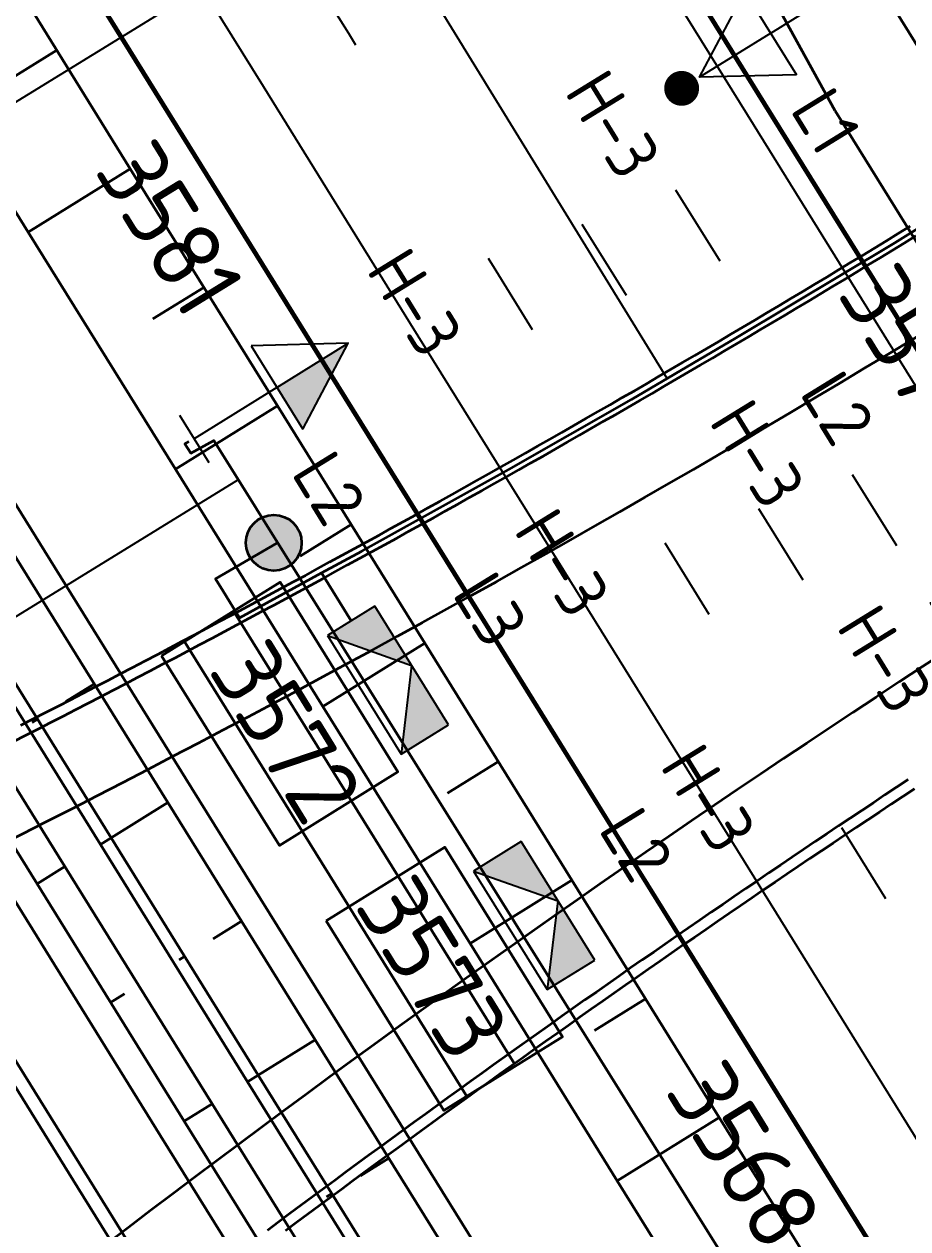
# Model space of a CAD drawing. Header units: metres. Extents: x 134219 to 139080, y 438661 to 444352.
# Drawn here: x 136345.55 to 136377.22, y 441614.72 to 441657.88 of the extents above; entities that cross this region are included whole.
import ezdxf
from ezdxf.enums import TextEntityAlignment as Align

# ---------------------------------------------------------------- set-up
doc = ezdxf.new("R2010")
doc.units = ezdxf.units.M
doc.linetypes.add('13strp', pattern=[4, 1, -3])
doc.linetypes.add('39strp', pattern=[12, 3, -9])
for name, color, linetype, lineweight in [('N-WE-KL-ET-T18', 1, 'Continuous', 18), ('N-WE-KL-ET-T25', 7, 'Continuous', 25), ('N-WE-KL-ET_LS_HULPSTUK_MOF-G', 10, 'Continuous', 35), ('N-WE-KL-ET_LS_OV_ARMATUUR-S', 7, 'Continuous', 25), ('N-WE-KL-ET_LS_OV_ARMATUUR-T18', 1, 'Continuous', 25), ('N-WE-KL-ET_LS_OV_KABEL-G', 10, 'KL-LS-OV-N', 35), ('N-WE-KL-ET_LS_OV_KABEL-T25', 7, 'Continuous', 25), ('Utd-geleiderail-nw', 8, 'glm a2ee v014$0$f2m40080', 35), ('Utd-ondergr-nw', 8, '13strp', 35)]:
    doc.layers.add(name, color=color, linetype=linetype, lineweight=lineweight)
doc.layers.add('N-WE-KL-ET_LS_OV_ARMATUUR-T25', color=2, linetype='Continuous')
doc.layers.add('Utd-weg-nw', color=8, linetype='Continuous')
doc.styles.add('ISO18', font='NLCS-ISO.ttf')
doc.styles.add('ISO25', font='NLCS-ISO.ttf')
doc.styles.add('NLCS-ISO', font='NLCS-ISO.ttf')
doc.linetypes.add('glm a2ee v014$0$f2m40080', pattern='A,2,-1,[160,RTW.shx,S=0.5,R=0,X=0,Y=0],-1', length=4)
doc.linetypes.add('KL-LS-OV-N', pattern='A,4,-1,[103,NLCS.SHX,S=0.75,R=0,X=0,Y=0],-1,4,-1.5,["0V",Standard,S=1,R=0,X=0,Y=-0.5],-3', length=14.5)

# ---------------------------------------------------------------- blocks, each defined once
blk = doc.blocks.new('SKL-ET_OV_ARMATUUR_HD_NATRIUM_2x100W-SO (2)')
for points in [[(-3.493, -1.757), (-6.493, 0), (-3.493, 1.757)], [(-3.493, 1.757), (-3.493, -1.757)], [(3.493, -1.757), (6.493, 0), (3.493, 1.757)], [(3.493, 1.757), (3.493, -1.757)], [(0, 1), (0, -1)], [(-3.493, 0), (-6.5, 0)], [(-3.493, 0), (0, 0)], [(3.493, 0), (0, 0)], [(3.493, 0), (6.5, 0)]]:
    blk.add_lwpolyline(points)
at = {"const_width": 0.625}
for points in [[(-6.938, 0, -1), (-7.562, 0, -1)], [(6.938, 0, 1), (7.562, 0, 1)]]:
    blk.add_lwpolyline(points, format="xyb", close=True, dxfattribs=at)
at = {"layer": 'N-WE-KL-ET_LS_OV_ARMATUUR-T18', "style": 'ISO18', "flags": 1}
for tag, p in [('TYPE_ARMATUUR', (3.075, -6.821)), ('VERMOGEN_LAMP', (3.075, -10.606)), ('SPIEGELSTAND', (3.075, -14.39)), ('HOOGTE_LICHTMAST', (3.075, -18.175)), ('UITLEGGERHOEK', (3.075, -21.959)), ('TYPE_LICHTMAST', (3.075, -25.744)), ('BOTSVRIENDELIJK', (3.075, -29.528)), ('POSITIE_LICHTMAST', (3.075, -33.313)), ('KABELAANSLUITNG', (3.075, -37.097)), ('VOEDINGSPUNT', (3.075, -48.451))]:
    blk.add_attdef(tag, p, '', height=1.8, dxfattribs=at)
at = {"layer": 'N-WE-KL-ET_LS_OV_ARMATUUR-T18', "style": 'ISO18'}
for tag, p in [('FASE-AANSLUITING_1', (3.075, -40.882)), ('FASE-AANSLUITING_2', (3.075, -44.666)), ('GROEPSNUMMER', (3.075, -52.235))]:
    blk.add_attdef(tag, p, '', height=1.8, dxfattribs=at)
at = {"layer": 'N-WE-KL-ET_LS_OV_ARMATUUR-T25', "style": 'ISO25'}
for tag, p, height in [('MASTNUMMER', (3.075, 7.391), 2.5), ('TYPE_SYMBOOL', (3.075, 3.606), 2.25)]:
    blk.add_attdef(tag, p, '', height=height, dxfattribs=at)
blk = doc.blocks.new('SKL-ET_OV_ARMATUUR_SPECIAAL_1x70W-SO')
for points in [[(-2.5, -2), (0, 0), (-2.5, 0)], [(0, 0), (2.5, -2), (2.5, 0)]]:
    blk.add_hatch(color=256).paths.add_polyline_path(points)
for p, q in [((-2.5, 0), (-2.5, -2)), ((2.5, 0), (-2.5, 0)), ((-2.5, -2), (0, 0)), ((0, 0), (2.5, -2)), ((2.5, -2), (2.5, 0)), ((-2.5, -2), (2.5, -2))]:
    blk.add_line(p, q)
at = {"layer": 'N-WE-KL-ET_LS_OV_ARMATUUR-T18', "style": 'ISO18', "flags": 1}
for tag, p in [('TYPE_ARMATUUR', (0, -8.681)), ('VERMOGEN_LAMP', (0, -12.465)), ('SPIEGELSTAND', (0, -16.25)), ('POSITIE_ARMATUUR', (0, -20.034)), ('KABELAANSLUITNG', (0, -23.819)), ('VOEDINGSPUNT', (0, -31.388))]:
    blk.add_attdef(tag, p, '', height=1.8, dxfattribs=at)
at = {"layer": 'N-WE-KL-ET_LS_OV_ARMATUUR-T18', "style": 'ISO18'}
for tag, p in [('FASE-AANSLUITING_1', (0, -27.603)), ('GROEPSNUMMER', (0, -35.172))]:
    blk.add_attdef(tag, p, '', height=1.8, dxfattribs=at)
at = {"layer": 'N-WE-KL-ET_LS_OV_ARMATUUR-T25', "style": 'ISO25'}
for tag, p, height in [('MASTNUMMER', (0, 6.36), 2.5), ('TYPE_SYMBOOL', (0, 2.575), 2.25)]:
    blk.add_attdef(tag, p, '', height=height, dxfattribs=at)
blk = doc.blocks.new('SKL-ET_OV_ARMATUUR_HD_NATRIUM_1x150W-SO (5)')
for points in [[(3.493, -1.757), (6.493, 0), (3.493, 1.757)], [(3.493, 1.757), (3.493, -1.757)], [(0, 1), (0, -1)], [(3.493, 0), (0, 0)], [(3.493, 0), (6.493, 0)]]:
    blk.add_lwpolyline(points)
blk.add_solid([(3.493, 0), (3.493, -1.757), (6.493, 0)])
at = {"layer": 'N-WE-KL-ET-T18', "linetype": 'ByBlock', "style": 'NLCS-ISO'}
blk.add_attdef('GROEPSNUMMER', text='', height=1.8, dxfattribs=at).set_placement((-2, -4), align=Align.RIGHT)
blk.add_attdef('FASE-AANSLUITING', (10, -4), '', height=1.8, dxfattribs=at)
at = {"layer": 'N-WE-KL-ET-T18', "linetype": 'ByBlock', "style": 'NLCS-ISO', "flags": 1}
for tag, p in [('TYPE_ARMATUUR', (7.765, -13.456)), ('TYPE_FABRIKAAT', (7.765, -17.24)), ('VERMOGEN_LAMP', (7.765, -21.025)), ('SPIEGELSTAND', (7.765, -24.809)), ('HOOGTE_LICHTMAST', (7.765, -28.594)), ('UITLEGGERHOEK', (7.765, -32.378)), ('TYPE_LICHTMAST', (7.765, -36.163)), ('BOTSVRIENDELIJK', (7.765, -39.947)), ('POSITIE_LICHTMAST', (7.765, -43.732)), ('KABELAANSLUITING', (7.765, -47.516)), ('VOEDINGSPUNT', (7.765, -51.301))]:
    blk.add_attdef(tag, p, '', height=1.8, dxfattribs=at)
at = {"layer": 'N-WE-KL-ET-T25', "linetype": 'ByBlock', "style": 'NLCS-ISO'}
blk.add_attdef('MASTNUMMER', text='', height=2.5, dxfattribs=at).set_placement((4, 4.31), align=Align.MIDDLE)
at = {"layer": 'N-WE-KL-ET-T25', "linetype": 'ByBlock', "style": 'NLCS-ISO', "flags": 1}
blk.add_attdef('TYPE_SYMBOOL', (7.765, -10.056), '', height=2.5, dxfattribs=at)
blk = doc.blocks.new('SKL-ET_HULP_MOF_AFDEKMOF_SO')
at = {"ltscale": 10}
h = blk.add_hatch(color=256, dxfattribs=at)
edge = h.paths.add_edge_path()
edge.add_arc((0, 0), 1, 0, 360)
blk.add_circle((0, 0), 1)
at = {"layer": 'N-WE-KL-ET-T18', "style": 'NLCS-ISO', "flags": 1}
for tag, p in [('OMSCHRIJVING_LEGENDA', (0, -8.431)), ('LOCATIE', (0, -12.215)), ('MASTNUMMER', (0, -16)), ('VAN', (0, -19.784)), ('NAAR', (0, -23.569)), ('AFTAKKING', (0, -27.353)), ('VOEDINGSPUNT', (0, -31.138)), ('GROEPSNUMMER', (0, -34.922)), ('POSITIE_X', (0, -38.707)), ('POSITIE_Y', (0, -42.491)), ('OVERIGE_OPMERKING(EN)_2', (0, -50.06))]:
    blk.add_attdef(tag, p, '', height=1.8, dxfattribs=at)
at = {"layer": 'N-WE-KL-ET-T18', "style": 'NLCS-ISO'}
blk.add_attdef('OVERIGE_OPMERKING(EN)_1', (0, -46.276), '', height=1.8, dxfattribs=at)
at = {"layer": 'N-WE-KL-ET-T25', "style": 'NLCS-ISO'}
blk.add_attdef('SOORT_MOF', (0, 2.715), '', height=2.25, dxfattribs=at)

msp = doc.modelspace()

# ---------------------------------------------------------------- linework, layer by layer
at = {"layer": 'N-WE-KL-ET_LS_OV_KABEL-G', "flags": 128}
for points, elevation in [([(136162.613, 442002.111), (136165.693, 441998.742), (136174.896, 441983.477), (136176.706, 441981.105), (136181.589, 441973.663), (136184.585, 441967.456), (136188.784, 441960.71), (136192.635, 441954.446), (136199.51, 441943.645), (136222.509, 441906.504), (136230.966, 441893.243), (136234.117, 441888.114), (136268.097, 441833.116), (136285.705, 441804.005), (136290.789, 441797.091), (136295.133, 441789.697), (136293.939, 441789.195), (136294.117, 441788.953), (136295.324, 441789.611), (136303.983, 441775.532), (136336.82, 441722.332), (136363.804, 441679.24), (136399.169, 441622.33), (136403.268, 441615.796), (136413.748, 441598.55), (136420.318, 441587.9), (136427.57, 441576.204), (136430.339, 441572.289), (136434.534, 441565.588), (136435.405, 441563.372), (136441.885, 441553.273), (136443.382, 441550.798), (136471.368, 441504.66), (136474.152, 441501.391), (136475.87, 441497.596), (136506.127, 441448.9), (136508.21, 441446.552), (136509.739, 441443.255), (136521.711, 441423.808), (136528.279, 441414.185), (136543.281, 441389.78), (136550.421, 441377.567)], 2.059), ([(136354.608, 441639.286), (136352.417, 441638.015), (136352.686, 441637.573), (136353.266, 441636.609), (136356.205, 441638.225), (136357.659, 441639.006), (136362.919, 441641.926), (136367.311, 441644.435), (136371.062, 441646.641), (136376.746, 441650.051), (136384.678, 441654.995), (136388.411, 441657.414), (136392.532, 441660.122), (136397.94, 441663.773), (136401.405, 441666.174), (136405.157, 441668.808), (136406.238, 441667.066)], 0.574), ([(136351.462, 441642.927), (136351.31, 441642.843), (136351.53, 441642.514), (136352.347, 441642.961), (136372.347, 441610.959), (136371.867, 441609.924)], 0.705)]:
    msp.add_lwpolyline(points, dxfattribs=dict(at, elevation=elevation))
msp.add_lwpolyline([(136357.272, 441636.507), (136356.205, 441638.225)], dxfattribs=at)
at = {"layer": 'N-WE-KL-ET_LS_OV_KABEL-T25'}
for p, q in [((136357.773, 441662.791), (136308.231, 441632.312)), ((136368.6, 441645.193), (136357.773, 441662.791)), ((136353.224, 441641.558), (136309.918, 441614.916))]:
    msp.add_line(p, q, dxfattribs=at)
at = {"layer": 'Utd-geleiderail-nw', "linetype": 'Continuous', "flags": 128}
for points in [[(136374.613, 441654.777), (136358.044, 441684.872)], [(136374.612, 441654.779), (136379.067, 441647.604), (136384.341, 441639.109), (136389.616, 441630.613), (136394.891, 441622.118), (136395.893, 441620.504), (136417.18, 441589.917)]]:
    msp.add_lwpolyline(points, dxfattribs=at)
at = {"layer": 'Utd-ondergr-nw', "linetype": 'Continuous'}
for p, q in [((136353.107, 441636.779), (136363.126, 441620.643)), ((136351.275, 441635.804), (136361.44, 441619.433))]:
    msp.add_line(p, q, dxfattribs=at)
at = {"layer": 'Utd-ondergr-nw', "linetype": 'Continuous', "flags": 128}
for points in [[(136299.538, 441704.162), (136304.813, 441695.667), (136310.088, 441687.171), (136315.363, 441678.676), (136320.638, 441670.18), (136325.913, 441661.684), (136331.188, 441653.189), (136336.463, 441644.693), (136341.738, 441636.198), (136347.013, 441627.702), (136352.288, 441619.207), (136357.562, 441610.711), (136362.837, 441602.215), (136368.112, 441593.72), (136373.387, 441585.224), (136378.662, 441576.729), (136383.937, 441568.233), (136389.212, 441559.737), (136394.487, 441551.242), (136399.762, 441542.746), (136405.037, 441534.251), (136410.312, 441525.755), (136415.587, 441517.259)], [(136317.709, 441703.674), (136322.984, 441695.179), (136328.259, 441686.683), (136333.534, 441678.187), (136338.809, 441669.692), (136344.084, 441661.196), (136349.359, 441652.701), (136354.634, 441644.205), (136359.909, 441635.709), (136365.184, 441627.214), (136370.459, 441618.718), (136375.734, 441610.223), (136381.009, 441601.727), (136386.284, 441593.232), (136391.559, 441584.736), (136396.834, 441576.24), (136402.108, 441567.745), (136407.383, 441559.249), (136412.658, 441550.754), (136417.933, 441542.258), (136423.208, 441533.762), (136428.483, 441525.267), (136433.758, 441516.771)], [(136298.544, 441703.545), (136303.819, 441695.05), (136309.094, 441686.554), (136314.369, 441678.059), (136319.644, 441669.563), (136324.919, 441661.067), (136330.194, 441652.572), (136335.469, 441644.076), (136340.744, 441635.581), (136346.019, 441627.085), (136351.294, 441618.589), (136356.569, 441610.094), (136361.843, 441601.598), (136367.118, 441593.103), (136372.393, 441584.607), (136377.668, 441576.111), (136382.943, 441567.616), (136388.218, 441559.12), (136393.493, 441550.625), (136398.768, 441542.129), (136404.043, 441533.633), (136409.318, 441525.138), (136414.593, 441516.642)], [(136297.695, 441703.018), (136302.97, 441694.522), (136308.245, 441686.027), (136313.519, 441677.531), (136318.794, 441669.035), (136324.069, 441660.54), (136329.344, 441652.044), (136334.619, 441643.549), (136339.894, 441635.053), (136345.169, 441626.557), (136350.444, 441618.062), (136355.719, 441609.566), (136360.994, 441601.071), (136366.269, 441592.575), (136371.544, 441584.08), (136376.819, 441575.584), (136382.094, 441567.088), (136387.369, 441558.593), (136392.644, 441550.097), (136397.918, 441541.602), (136403.193, 441533.106), (136408.468, 441524.61), (136413.743, 441516.115)], [(136294.721, 441701.172), (136299.996, 441692.676), (136305.271, 441684.18), (136310.546, 441675.685), (136315.821, 441667.189), (136321.096, 441658.694), (136326.371, 441650.198), (136331.646, 441641.702), (136336.921, 441633.207), (136342.196, 441624.711), (136347.471, 441616.216), (136352.746, 441607.72), (136358.02, 441599.224), (136363.295, 441590.729), (136368.57, 441582.233), (136373.845, 441573.738), (136379.12, 441565.242), (136384.395, 441556.747), (136389.67, 441548.251), (136394.945, 441539.755), (136400.22, 441531.26), (136405.495, 441522.764), (136410.77, 441514.269)], [(136295.146, 441701.435), (136300.421, 441692.94), (136305.696, 441684.444), (136310.971, 441675.949), (136316.246, 441667.453), (136321.521, 441658.957), (136326.796, 441650.462), (136332.071, 441641.966), (136337.345, 441633.471), (136342.62, 441624.975), (136347.895, 441616.479), (136353.17, 441607.984), (136358.445, 441599.488), (136363.72, 441590.993), (136368.995, 441582.497), (136374.27, 441574.001), (136379.545, 441565.506), (136384.82, 441557.01), (136390.095, 441548.515), (136395.37, 441540.019), (136400.645, 441531.523), (136405.92, 441523.028), (136411.195, 441514.532)], [(136314.056, 441701.406), (136319.331, 441692.91), (136324.606, 441684.415), (136329.881, 441675.919), (136335.156, 441667.424), (136340.431, 441658.928), (136345.706, 441650.432), (136350.981, 441641.937), (136356.256, 441633.441), (136361.531, 441624.946), (136366.806, 441616.45), (136372.081, 441607.954), (136377.356, 441599.459), (136382.631, 441590.963), (136387.905, 441582.468), (136393.18, 441573.972), (136398.455, 441565.477), (136403.73, 441556.981), (136409.005, 441548.485), (136414.28, 441539.99), (136419.555, 441531.494), (136424.83, 441522.999), (136430.105, 441514.503)], [(136309.358, 441698.489), (136314.633, 441689.993), (136319.908, 441681.498), (136325.183, 441673.002), (136330.458, 441664.507), (136335.733, 441656.011), (136341.008, 441647.515), (136346.283, 441639.02), (136351.558, 441630.524), (136356.833, 441622.029), (136362.108, 441613.533), (136367.383, 441605.037), (136372.657, 441596.542), (136377.932, 441588.046), (136383.207, 441579.551), (136388.482, 441571.055), (136393.757, 441562.559), (136399.032, 441554.064), (136404.307, 441545.568), (136409.582, 441537.073), (136414.857, 441528.577), (136420.132, 441520.081)], [(136308.509, 441697.961), (136313.784, 441689.466), (136319.059, 441680.97), (136324.333, 441672.475), (136329.608, 441663.979), (136334.883, 441655.483), (136340.158, 441646.988), (136345.433, 441638.492), (136350.708, 441629.997), (136355.983, 441621.501), (136361.258, 441613.005), (136366.533, 441604.51), (136371.808, 441596.014), (136377.083, 441587.519), (136382.358, 441579.023), (136387.633, 441570.528), (136392.908, 441562.032), (136398.183, 441553.536), (136403.458, 441545.041), (136408.732, 441536.545), (136414.007, 441528.05), (136419.282, 441519.554)], [(136345.675, 441697.497), (136350.95, 441689.001), (136356.225, 441680.505), (136361.5, 441672.01), (136366.775, 441663.514), (136372.05, 441655.019), (136377.325, 441646.523), (136382.6, 441638.028), (136387.875, 441629.532), (136393.15, 441621.036), (136398.425, 441612.541), (136403.7, 441604.045), (136408.975, 441595.55), (136414.249, 441587.054), (136419.524, 441578.558), (136424.799, 441570.063), (136430.074, 441561.567), (136435.349, 441553.072), (136440.624, 441544.576), (136445.899, 441536.08), (136451.174, 441527.585), (136456.449, 441519.089)], [(136345.735, 441697.534), (136351.01, 441689.038), (136356.285, 441680.542), (136361.56, 441672.047), (136366.835, 441663.551), (136372.109, 441655.056), (136377.384, 441646.56), (136382.659, 441638.064), (136387.934, 441629.569), (136393.209, 441621.073), (136398.484, 441612.578), (136403.759, 441604.082), (136409.034, 441595.586), (136414.309, 441587.091), (136419.584, 441578.595), (136424.859, 441570.1), (136430.134, 441561.604), (136435.409, 441553.109), (136440.684, 441544.613), (136445.959, 441536.117), (136451.233, 441527.622), (136456.508, 441519.126)], [(136306.47, 441696.695), (136311.745, 441688.2), (136317.02, 441679.704), (136322.295, 441671.209), (136327.569, 441662.713), (136332.844, 441654.217), (136338.119, 441645.722), (136343.394, 441637.226), (136348.669, 441628.731), (136353.944, 441620.235), (136359.219, 441611.74), (136364.494, 441603.244), (136369.769, 441594.748), (136375.044, 441586.253), (136380.319, 441577.757), (136385.594, 441569.262), (136390.869, 441560.766), (136396.144, 441552.27), (136401.419, 441543.775), (136406.694, 441535.279), (136411.968, 441526.784), (136417.243, 441518.288)], [(136306.087, 441696.458), (136311.362, 441687.962), (136316.637, 441679.467), (136321.912, 441670.971), (136327.187, 441662.476), (136332.462, 441653.98), (136337.737, 441645.485), (136343.012, 441636.989), (136348.287, 441628.493), (136353.562, 441619.998), (136358.837, 441611.502), (136364.112, 441603.007), (136369.387, 441594.511), (136374.662, 441586.015), (136379.937, 441577.52), (136385.211, 441569.024), (136390.486, 441560.529), (136395.761, 441552.033), (136401.036, 441543.537), (136406.311, 441535.042), (136411.586, 441526.546), (136416.861, 441518.051)], [(136324.836, 441696.329), (136330.111, 441687.833), (136335.386, 441679.337), (136340.661, 441670.842), (136345.936, 441662.346), (136351.211, 441653.851), (136356.486, 441645.355), (136361.761, 441636.859), (136367.036, 441628.364), (136372.311, 441619.868), (136377.586, 441611.373), (136382.861, 441602.877), (136388.136, 441594.381), (136393.411, 441585.886), (136398.686, 441577.39), (136403.96, 441568.895), (136409.235, 441560.399), (136414.51, 441551.904), (136419.785, 441543.408), (136425.06, 441534.912), (136430.335, 441526.417), (136435.61, 441517.921)], [(136324.896, 441696.365), (136330.171, 441687.87), (136335.446, 441679.374), (136340.721, 441670.879), (136345.996, 441662.383), (136351.271, 441653.888), (136356.546, 441645.392), (136361.82, 441636.896), (136367.095, 441628.401), (136372.37, 441619.905), (136377.645, 441611.41), (136382.92, 441602.914), (136388.195, 441594.418), (136393.47, 441585.923), (136398.745, 441577.427), (136404.02, 441568.932), (136409.295, 441560.436), (136414.57, 441551.94), (136419.845, 441543.445), (136425.12, 441534.949), (136430.395, 441526.454), (136435.67, 441517.958)], [(136344.895, 441655.814), (136346.722, 441656.948)], [(136345.706, 441650.432), (136349.359, 441652.701)], [(136350.17, 441647.319), (136351.997, 441648.453)], [(136350.981, 441641.937), (136354.634, 441644.205)], [(136355.445, 441638.823), (136357.271, 441639.957)], [(136356.256, 441633.441), (136359.909, 441635.709)], [(136347.051, 441633.611), (136348.071, 441634.244)], [(136345.841, 441632.86), (136346.032, 441632.978)], [(136360.72, 441630.328), (136362.546, 441631.462)], [(136348.669, 441628.731), (136350.708, 441629.997)], [(136348.287, 441628.493), (136348.669, 441628.731)], [(136347.013, 441627.702), (136346.019, 441627.085)], [(136361.531, 441624.946), (136365.184, 441627.214)], [(136352.326, 441625.116), (136353.346, 441625.749)], [(136351.116, 441624.364), (136351.307, 441624.483)], [(136349.153, 441623.146), (136348.656, 441622.837)], [(136365.995, 441621.832), (136367.821, 441622.966)], [(136353.944, 441620.235), (136355.983, 441621.501)], [(136353.562, 441619.998), (136353.944, 441620.235)], [(136352.288, 441619.207), (136351.294, 441618.589)], [(136366.806, 441616.45), (136370.459, 441618.718)], [(136357.601, 441616.62), (136358.621, 441617.253)], [(136356.39, 441615.869), (136356.582, 441615.987)]]:
    msp.add_lwpolyline(points, dxfattribs=at)
at = {"layer": 'Utd-ondergr-nw'}
for points in [[(136345.435, 441632.764), (136345.883, 441632.991), (136346.322, 441633.218), (136346.774, 441633.452), (136347.219, 441633.682), (136347.666, 441633.911), (136348.104, 441634.14), (136348.555, 441634.375), (136348.999, 441634.607), (136349.444, 441634.839), (136349.887, 441635.072), (136350.331, 441635.306), (136350.774, 441635.539), (136351.218, 441635.774), (136351.66, 441636.008), (136352.103, 441636.243), (136352.546, 441636.478), (136352.987, 441636.715), (136353.429, 441636.951), (136353.871, 441637.188), (136354.312, 441637.425), (136354.753, 441637.663), (136355.193, 441637.901), (136355.637, 441638.134), (136356.075, 441638.376), (136356.514, 441638.619), (136356.952, 441638.861), (136357.392, 441639.099), (136357.833, 441639.337), (136358.271, 441639.58), (136358.709, 441639.823), (136359.147, 441640.065), (136359.585, 441640.308), (136360.022, 441640.551), (136360.46, 441640.794), (136360.897, 441641.038), (136361.333, 441641.283), (136361.77, 441641.528), (136362.206, 441641.773), (136362.642, 441642.019), (136363.078, 441642.264), (136363.513, 441642.512), (136363.948, 441642.759), (136364.383, 441643.006), (136364.818, 441643.254), (136365.252, 441643.502), (136365.686, 441643.751), (136366.12, 441644.001), (136366.554, 441644.25), (136366.986, 441644.501), (136367.419, 441644.751), (136367.852, 441645.002), (136368.284, 441645.254), (136368.716, 441645.506), (136369.148, 441645.758), (136369.58, 441646.011), (136370.011, 441646.264), (136370.442, 441646.518), (136370.873, 441646.772), (136371.303, 441647.027), (136371.733, 441647.282), (136372.163, 441647.538), (136372.593, 441647.794), (136373.022, 441648.05), (136373.452, 441648.306), (136373.88, 441648.564), (136374.309, 441648.822), (136374.737, 441649.08), (136375.165, 441649.339), (136375.592, 441649.598), (136376.02, 441649.857), (136376.447, 441650.117), (136376.874, 441650.378), (136377.3, 441650.639)], [(136345.17, 441632.18), (136345.617, 441632.407), (136346.065, 441632.635), (136346.506, 441632.863), (136346.957, 441633.096), (136347.403, 441633.326), (136347.85, 441633.556), (136348.289, 441633.785), (136348.74, 441634.021), (136349.184, 441634.253), (136349.629, 441634.485), (136350.074, 441634.718), (136350.517, 441634.952), (136350.961, 441635.186), (136351.405, 441635.42), (136351.848, 441635.655), (136352.291, 441635.89), (136352.734, 441636.125), (136353.176, 441636.362), (136353.618, 441636.599), (136354.06, 441636.835), (136354.502, 441637.073), (136354.943, 441637.311), (136355.381, 441637.548), (136355.827, 441637.782), (136356.269, 441638.026), (136356.707, 441638.269), (136357.144, 441638.51), (136357.583, 441638.747), (136358.025, 441638.986), (136358.465, 441639.23), (136358.903, 441639.473), (136359.341, 441639.715), (136359.779, 441639.958), (136360.217, 441640.201), (136360.654, 441640.445), (136361.092, 441640.689), (136361.529, 441640.934), (136361.966, 441641.179), (136362.402, 441641.424), (136362.838, 441641.67), (136363.275, 441641.916), (136363.711, 441642.164), (136364.146, 441642.411), (136364.581, 441642.659), (136365.016, 441642.907), (136365.451, 441643.155), (136365.885, 441643.405), (136366.319, 441643.654), (136366.753, 441643.903), (136367.187, 441644.154), (136367.62, 441644.405), (136368.053, 441644.656), (136368.486, 441644.908), (136368.918, 441645.16), (136369.35, 441645.413), (136369.782, 441645.666), (136370.214, 441645.92), (136370.645, 441646.174), (136371.076, 441646.428), (136371.507, 441646.682), (136371.938, 441646.938), (136372.368, 441647.194), (136372.798, 441647.45), (136373.227, 441647.707), (136373.657, 441647.963), (136374.086, 441648.221), (136374.515, 441648.479), (136374.943, 441648.738), (136375.372, 441648.996), (136375.8, 441649.256), (136376.228, 441649.515), (136376.655, 441649.776), (136377.082, 441650.036), (136377.509, 441650.297)], [(136377.233, 441630.821), (136376.815, 441630.545), (136376.397, 441630.268), (136375.981, 441629.991), (136375.564, 441629.714), (136375.147, 441629.436), (136374.731, 441629.157), (136374.315, 441628.879), (136373.9, 441628.599), (136373.484, 441628.319), (136373.069, 441628.039), (136372.655, 441627.759), (136372.24, 441627.478), (136371.826, 441627.196), (136371.412, 441626.914), (136370.998, 441626.631), (136370.585, 441626.349), (136370.171, 441626.066), (136369.759, 441625.781), (136369.346, 441625.497), (136368.934, 441625.213), (136368.522, 441624.928), (136368.111, 441624.643), (136367.699, 441624.358), (136367.285, 441624.072), (136366.875, 441623.781), (136366.467, 441623.493), (136366.058, 441623.209), (136365.646, 441622.924), (136365.231, 441622.636), (136364.824, 441622.34), (136364.417, 441622.052), (136364.008, 441621.762), (136363.599, 441621.472), (136363.191, 441621.181), (136362.783, 441620.89), (136362.375, 441620.598), (136361.967, 441620.305), (136361.56, 441620.013), (136361.153, 441619.72), (136360.746, 441619.426), (136360.34, 441619.132), (136359.934, 441618.838), (136359.527, 441618.543), (136359.122, 441618.248), (136358.717, 441617.952), (136358.306, 441617.652), (136357.906, 441617.36), (136357.502, 441617.062), (136357.098, 441616.765), (136356.689, 441616.463), (136356.289, 441616.169), (136355.886, 441615.868), (136355.484, 441615.569), (136355.081, 441615.271), (136354.678, 441614.972), (136354.273, 441614.672)], [(136377.453, 441630.487), (136377.035, 441630.212), (136376.619, 441629.935), (136376.202, 441629.658), (136375.786, 441629.381), (136375.37, 441629.103), (136374.954, 441628.825), (136374.538, 441628.547), (136374.123, 441628.267), (136373.708, 441627.988), (136373.293, 441627.708), (136372.879, 441627.427), (136372.465, 441627.147), (136372.051, 441626.865), (136371.637, 441626.583), (136371.224, 441626.301), (136370.811, 441626.019), (136370.398, 441625.736), (136369.986, 441625.452), (136369.573, 441625.168), (136369.161, 441624.884), (136368.75, 441624.599), (136368.338, 441624.314), (136367.926, 441624.029), (136367.515, 441623.744), (136367.106, 441623.455), (136366.697, 441623.166), (136366.286, 441622.88), (136365.874, 441622.595), (136365.463, 441622.31), (136365.057, 441622.015), (136364.648, 441621.726), (136364.24, 441621.436), (136363.831, 441621.146), (136363.423, 441620.855), (136363.015, 441620.564), (136362.608, 441620.273), (136362.201, 441619.981), (136361.794, 441619.688), (136361.387, 441619.395), (136360.98, 441619.102), (136360.574, 441618.808), (136360.168, 441618.514), (136359.763, 441618.22), (136359.357, 441617.924), (136358.952, 441617.629), (136358.542, 441617.329), (136358.142, 441617.038), (136357.739, 441616.74), (136357.335, 441616.442), (136356.926, 441616.141), (136356.527, 441615.848), (136356.125, 441615.548), (136355.723, 441615.248), (136355.319, 441614.949), (136354.916, 441614.651)]]:
    msp.add_lwpolyline(points, dxfattribs=at)
at = {"layer": 'Utd-ondergr-nw', "linetype": 'Continuous'}
for points in [[(136350.479, 441635.257), (136354.727, 441637.895), (136358.947, 441631.098), (136354.699, 441628.461)], [(136356.376, 441625.759), (136360.624, 441628.396), (136364.844, 441621.6), (136360.596, 441618.962)]]:
    msp.add_lwpolyline(points, close=True, dxfattribs=at)
for centre, start, end in [((136128.802, 442056.547), 294.07761, 309.59491), ((136639.873, 441233.437), 114.22163, 129.45088)]:
    msp.add_arc(centre, 479.434, start, end, dxfattribs=at)
at = {"layer": 'Utd-weg-nw', "linetype": '39strp', "flags": 128}
for points in [[(136109.368, 442069.932), (136109.925, 442069.034), (136115.2, 442060.539), (136120.475, 442052.043), (136125.75, 442043.548), (136131.025, 442035.052), (136136.3, 442026.556), (136141.575, 442018.061), (136146.85, 442009.565), (136152.125, 442001.07), (136157.399, 441992.574), (136162.674, 441984.078), (136167.949, 441975.583), (136173.224, 441967.087), (136178.499, 441958.592), (136183.774, 441950.096), (136189.049, 441941.601), (136194.324, 441933.105), (136199.599, 441924.609), (136204.874, 441916.114), (136210.149, 441907.618), (136215.424, 441899.123), (136220.699, 441890.627), (136225.974, 441882.131), (136231.249, 441873.636), (136236.524, 441865.14), (136241.798, 441856.645), (136247.073, 441848.149), (136252.348, 441839.653), (136257.623, 441831.158), (136262.898, 441822.662), (136268.173, 441814.167), (136273.448, 441805.671), (136278.723, 441797.176), (136283.998, 441788.68), (136289.273, 441780.184), (136294.548, 441771.689), (136299.823, 441763.193), (136305.098, 441754.698), (136310.373, 441746.202), (136315.648, 441737.706), (136320.922, 441729.211), (136326.197, 441720.715), (136331.472, 441712.22), (136336.747, 441703.724), (136342.022, 441695.228), (136347.297, 441686.733), (136352.572, 441678.237), (136357.847, 441669.742), (136363.122, 441661.246), (136368.397, 441652.75), (136373.672, 441644.255), (136378.947, 441635.759), (136384.222, 441627.264), (136389.497, 441618.768), (136394.772, 441610.273), (136400.046, 441601.777), (136405.321, 441593.281), (136410.596, 441584.786), (136415.871, 441576.29), (136421.146, 441567.795), (136426.421, 441559.299), (136431.696, 441550.803), (136436.971, 441542.308), (136442.246, 441533.812), (136447.521, 441525.317), (136452.796, 441516.821), (136458.071, 441508.325), (136463.346, 441499.83), (136468.621, 441491.334), (136473.896, 441482.839), (136479.171, 441474.343), (136484.445, 441465.847), (136489.72, 441457.352), (136494.995, 441448.856), (136500.27, 441440.361), (136505.545, 441431.865), (136510.82, 441423.37), (136516.095, 441414.874), (136521.37, 441406.378), (136526.645, 441397.883), (136531.92, 441389.387), (136537.195, 441380.892), (136542.47, 441372.396), (136547.745, 441363.9), (136553.02, 441355.405), (136558.295, 441346.909), (136563.569, 441338.414), (136568.844, 441329.918), (136574.119, 441321.422), (136579.394, 441312.927), (136584.669, 441304.431), (136589.944, 441295.936), (136595.219, 441287.44), (136600.494, 441278.944), (136605.769, 441270.449), (136611.044, 441261.953), (136616.319, 441253.458), (136621.594, 441244.962), (136626.869, 441236.467), (136632.144, 441227.971), (136637.419, 441219.475), (136642.694, 441210.98), (136647.968, 441202.484), (136653.243, 441193.989), (136658.518, 441185.493), (136663.793, 441176.997), (136669.068, 441168.502), (136674.343, 441160.006), (136679.618, 441151.511), (136684.893, 441143.015), (136690.168, 441134.519), (136695.443, 441126.024), (136700.718, 441117.528), (136705.993, 441109.033), (136711.268, 441100.537), (136716.543, 441092.041), (136721.818, 441083.546), (136726.267, 441076.38), (136727.093, 441075.05), (136732.37, 441066.553), (136737.653, 441058.055), (136742.945, 441049.559), (136748.25, 441041.066), (136753.571, 441032.578), (136758.912, 441024.098), (136764.276, 441015.629), (136769.666, 441007.171), (136775.085, 440998.728), (136780.537, 440990.302), (136786.026, 440981.895), (136791.554, 440973.509), (136797.125, 440965.147), (136802.742, 440956.811), (136805.569, 440952.654), (136808.409, 440948.504), (136814.127, 440940.229), (136817.066, 440936.02), (136819.901, 440931.988), (136825.73, 440923.785), (136831.614, 440915.621), (136837.552, 440907.497), (136843.543, 440899.412), (136849.589, 440891.367), (136855.688, 440883.363), (136861.84, 440875.4), (136868.045, 440867.478), (136874.303, 440859.598), (136880.614, 440851.759), (136886.976, 440843.963), (136893.39, 440836.209), (136899.856, 440828.498), (136906.373, 440820.831), (136912.941, 440813.207), (136919.56, 440805.627), (136926.229, 440798.091), (136932.948, 440790.6), (136939.717, 440783.154), (136941.326, 440781.399), (136946.535, 440775.754), (136953.397, 440768.4), (136960.3, 440761.089), (136967.241, 440753.82), (136974.217, 440746.59), (136981.224, 440739.396), (136988.26, 440732.235), (136995.322, 440725.104), (137002.407, 440718.002), (137009.511, 440710.924), (137016.632, 440703.869), (137023.767, 440696.834), (137030.913, 440689.815), (137038.068, 440682.81), (137045.227, 440675.815), (137046.66, 440674.418), (137052.39, 440668.829), (137058.859, 440662.524), (137059.552, 440661.848), (137066.714, 440654.869), (137073.875, 440647.889), (137081.037, 440640.91), (137088.198, 440633.93), (137095.359, 440626.951), (137100.373, 440622.065), (137102.521, 440619.971), (137109.682, 440612.992), (137116.844, 440606.012), (137124.005, 440599.033), (137131.167, 440592.053), (137138.328, 440585.074), (137145.49, 440578.094), (137152.651, 440571.115), (137159.813, 440564.135), (137166.974, 440557.156), (137174.136, 440550.177), (137181.297, 440543.197), (137188.459, 440536.218), (137195.62, 440529.238), (137202.782, 440522.259), (137209.943, 440515.279), (137217.105, 440508.3), (137224.266, 440501.32), (137231.428, 440494.341), (137238.589, 440487.361), (137245.751, 440480.382), (137252.912, 440473.402), (137260.074, 440466.423), (137267.235, 440459.443), (137274.396, 440452.464), (137281.558, 440445.484), (137288.719, 440438.505), (137295.881, 440431.525), (137303.042, 440424.546), (137310.204, 440417.566), (137317.365, 440410.587), (137324.527, 440403.607), (137331.688, 440396.628), (137338.85, 440389.648), (137340.475, 440388.064), (137346.011, 440382.669), (137353.173, 440375.689), (137360.334, 440368.71), (137367.496, 440361.73), (137374.657, 440354.751), (137381.819, 440347.771), (137388.98, 440340.792), (137396.142, 440333.812), (137403.303, 440326.833), (137410.465, 440319.854), (137417.626, 440312.874), (137424.788, 440305.895), (137431.949, 440298.915), (137439.111, 440291.936), (137446.272, 440284.956), (137453.433, 440277.977), (137460.595, 440270.997), (137467.756, 440264.018), (137474.918, 440257.038), (137482.079, 440250.059), (137489.241, 440243.079), (137496.402, 440236.1), (137503.564, 440229.12), (137510.725, 440222.141), (137517.887, 440215.161), (137525.048, 440208.182), (137532.21, 440201.202), (137539.371, 440194.223), (137546.533, 440187.243), (137550.758, 440183.125), (137553.694, 440180.264), (137560.856, 440173.284), (137568.017, 440166.305), (137575.179, 440159.325), (137582.34, 440152.346), (137589.502, 440145.366), (137596.663, 440138.387), (137603.825, 440131.407), (137610.986, 440124.428), (137618.148, 440117.448), (137625.309, 440110.469), (137632.47, 440103.49), (137639.632, 440096.51), (137646.793, 440089.531), (137653.955, 440082.551), (137661.116, 440075.572), (137668.278, 440068.592), (137675.439, 440061.613), (137682.601, 440054.633), (137689.762, 440047.654), (137696.924, 440040.674), (137697.497, 440040.116), (137704.085, 440033.695), (137711.247, 440026.715), (137718.408, 440019.736), (137725.57, 440012.756), (137732.731, 440005.777), (137739.893, 439998.797), (137747.054, 439991.818), (137754.216, 439984.838), (137761.377, 439977.859), (137768.539, 439970.879), (137775.7, 439963.9), (137782.862, 439956.92), (137790.023, 439949.941), (137797.185, 439942.961), (137804.346, 439935.982), (137811.507, 439929.002), (137818.669, 439922.023), (137825.83, 439915.043), (137832.992, 439908.064), (137840.153, 439901.084), (137847.315, 439894.105), (137854.476, 439887.125), (137861.638, 439880.146), (137868.799, 439873.167), (137875.961, 439866.187)], [(136106.01, 442068.704), (136106.952, 442067.188), (136112.227, 442058.693), (136117.501, 442050.197), (136122.776, 442041.701), (136128.051, 442033.206), (136133.326, 442024.71), (136138.601, 442016.215), (136143.876, 442007.719), (136149.151, 441999.223), (136154.426, 441990.728), (136159.701, 441982.232), (136164.976, 441973.737), (136170.251, 441965.241), (136175.526, 441956.745), (136180.801, 441948.25), (136186.076, 441939.754), (136191.351, 441931.259), (136196.625, 441922.763), (136201.9, 441914.268), (136207.175, 441905.772), (136212.45, 441897.276), (136217.725, 441888.781), (136223, 441880.285), (136228.275, 441871.79), (136233.55, 441863.294), (136238.825, 441854.798), (136244.1, 441846.303), (136249.375, 441837.807), (136254.65, 441829.312), (136259.925, 441820.816), (136265.2, 441812.32), (136270.475, 441803.825), (136275.75, 441795.329), (136281.024, 441786.834), (136286.299, 441778.338), (136291.574, 441769.843), (136296.849, 441761.347), (136302.124, 441752.851), (136307.399, 441744.356), (136312.674, 441735.86), (136317.949, 441727.365), (136323.224, 441718.869), (136328.499, 441710.373), (136333.774, 441701.878), (136339.049, 441693.382), (136344.324, 441684.887), (136349.599, 441676.391), (136354.874, 441667.895), (136360.148, 441659.4), (136365.423, 441650.904), (136370.698, 441642.409), (136375.973, 441633.913), (136381.248, 441625.417), (136386.523, 441616.922), (136391.798, 441608.426), (136397.073, 441599.931), (136402.348, 441591.435), (136407.623, 441582.94), (136412.898, 441574.444), (136418.173, 441565.948), (136423.448, 441557.453), (136428.723, 441548.957), (136433.998, 441540.462), (136439.273, 441531.966), (136444.547, 441523.47), (136449.822, 441514.975), (136455.097, 441506.479), (136460.372, 441497.984), (136465.647, 441489.488), (136470.922, 441480.992), (136476.197, 441472.497), (136481.472, 441464.001), (136486.747, 441455.506), (136492.022, 441447.01), (136497.297, 441438.514), (136502.572, 441430.019), (136507.847, 441421.523), (136513.122, 441413.028), (136518.397, 441404.532), (136523.671, 441396.037), (136528.946, 441387.541), (136534.221, 441379.045), (136539.496, 441370.55), (136544.771, 441362.054), (136550.046, 441353.559), (136555.321, 441345.063), (136560.596, 441336.567), (136565.871, 441328.072), (136571.146, 441319.576), (136576.421, 441311.081), (136581.696, 441302.585), (136586.971, 441294.089), (136592.246, 441285.594), (136597.521, 441277.098), (136602.796, 441268.603), (136608.07, 441260.107), (136613.345, 441251.611), (136618.62, 441243.116), (136623.895, 441234.62), (136629.17, 441226.125), (136634.445, 441217.629), (136639.72, 441209.134), (136644.995, 441200.638), (136650.27, 441192.142), (136655.545, 441183.647), (136660.82, 441175.151), (136666.095, 441166.656), (136671.37, 441158.16), (136676.645, 441149.664), (136681.92, 441141.169), (136687.194, 441132.673), (136692.469, 441124.178), (136697.744, 441115.682), (136703.019, 441107.186), (136708.294, 441098.691), (136713.569, 441090.195), (136718.844, 441081.7), (136723.294, 441074.533), (136724.119, 441073.204), (136729.397, 441064.706), (136734.681, 441056.206), (136739.975, 441047.706), (136745.283, 441039.209), (136750.608, 441030.716), (136755.953, 441022.23), (136761.321, 441013.752), (136766.717, 441005.286), (136772.143, 440996.832), (136777.603, 440988.395), (136783.1, 440979.975), (136788.637, 440971.576), (136794.218, 440963.199), (136799.845, 440954.847), (136802.678, 440950.682), (136805.523, 440946.524), (136811.254, 440938.23), (136814.2, 440934.011), (136817.042, 440929.97), (136822.884, 440921.748), (136828.781, 440913.565), (136834.733, 440905.422), (136840.738, 440897.319), (136846.798, 440889.255), (136852.911, 440881.233), (136859.078, 440873.251), (136865.297, 440865.311), (136871.57, 440857.412), (136877.895, 440849.555), (136884.272, 440841.741), (136890.701, 440833.969), (136897.182, 440826.24), (136903.714, 440818.555), (136910.297, 440810.913), (136916.931, 440803.316), (136923.616, 440795.763), (136930.351, 440788.254), (136937.135, 440780.791), (136938.747, 440779.032), (136943.969, 440773.374), (136950.845, 440766.004), (136957.762, 440758.679), (136964.716, 440751.397), (136971.704, 440744.154), (136978.723, 440736.948), (136985.769, 440729.777), (136992.84, 440722.637), (136999.933, 440715.526), (137007.044, 440708.441), (137014.172, 440701.38), (137021.312, 440694.339), (137028.463, 440687.316), (137035.621, 440680.307), (137042.783, 440673.311), (137044.215, 440671.913), (137049.947, 440666.323), (137056.416, 440660.017), (137057.109, 440659.342), (137064.271, 440652.362), (137071.432, 440645.383), (137078.594, 440638.403), (137085.755, 440631.424), (137092.917, 440624.444), (137097.93, 440619.559), (137100.078, 440617.465), (137107.24, 440610.485), (137114.401, 440603.506), (137121.563, 440596.526), (137128.724, 440589.547), (137135.886, 440582.567), (137143.047, 440575.588), (137150.209, 440568.608), (137157.37, 440561.629), (137164.531, 440554.649), (137171.693, 440547.67), (137178.854, 440540.691), (137186.016, 440533.711), (137193.177, 440526.732), (137200.339, 440519.752), (137207.5, 440512.773), (137214.662, 440505.793), (137221.823, 440498.814), (137228.985, 440491.834), (137236.146, 440484.855), (137243.308, 440477.875), (137250.469, 440470.896), (137257.631, 440463.916), (137264.792, 440456.937), (137271.954, 440449.957), (137279.115, 440442.978), (137286.277, 440435.998), (137293.438, 440429.019), (137300.6, 440422.039), (137307.761, 440415.06), (137314.923, 440408.08), (137322.084, 440401.101), (137329.246, 440394.121), (137336.407, 440387.142), (137338.033, 440385.558), (137343.568, 440380.162), (137350.73, 440373.183), (137357.891, 440366.203), (137365.053, 440359.224), (137372.214, 440352.244), (137379.376, 440345.265), (137386.537, 440338.285), (137393.699, 440331.306), (137400.86, 440324.326), (137408.022, 440317.347), (137415.183, 440310.368), (137422.345, 440303.388), (137429.506, 440296.409), (137436.668, 440289.429), (137443.829, 440282.45), (137450.991, 440275.47), (137458.152, 440268.491), (137465.314, 440261.511), (137472.475, 440254.532), (137479.637, 440247.552), (137486.798, 440240.573), (137493.96, 440233.593), (137501.121, 440226.614), (137508.283, 440219.634), (137515.444, 440212.655), (137522.605, 440205.675), (137529.767, 440198.696), (137536.928, 440191.716), (137544.09, 440184.737), (137548.315, 440180.619), (137551.251, 440177.757), (137558.413, 440170.778), (137565.574, 440163.798), (137572.736, 440156.819), (137579.897, 440149.839), (137587.059, 440142.86), (137594.22, 440135.88), (137601.382, 440128.901), (137608.543, 440121.921), (137615.705, 440114.942), (137622.866, 440107.962), (137630.028, 440100.983), (137637.189, 440094.004), (137644.351, 440087.024), (137651.512, 440080.045), (137658.674, 440073.065), (137665.835, 440066.086), (137672.997, 440059.106), (137680.158, 440052.127), (137687.32, 440045.147), (137694.481, 440038.168), (137695.054, 440037.609), (137701.642, 440031.188), (137708.804, 440024.209), (137715.965, 440017.229), (137723.127, 440010.25), (137730.288, 440003.27), (137737.45, 439996.291), (137744.611, 439989.311), (137751.773, 439982.332), (137758.934, 439975.352), (137766.096, 439968.373), (137773.257, 439961.393), (137780.419, 439954.414), (137787.58, 439947.434), (137794.742, 439940.455), (137801.903, 439933.475), (137809.065, 439926.496), (137816.226, 439919.516), (137823.388, 439912.537), (137830.549, 439905.557), (137837.711, 439898.578), (137844.872, 439891.598), (137852.034, 439884.619), (137859.195, 439877.639), (137866.357, 439870.66), (137873.518, 439863.681)], [(136102.653, 442067.476), (136103.978, 442065.342), (136109.253, 442056.846), (136114.528, 442048.351), (136119.803, 442039.855), (136125.078, 442031.36), (136130.353, 442022.864), (136135.628, 442014.368), (136140.903, 442005.873), (136146.178, 441997.377), (136151.453, 441988.882), (136156.727, 441980.386), (136162.002, 441971.89), (136167.277, 441963.395), (136172.552, 441954.899), (136177.827, 441946.404), (136183.102, 441937.908), (136188.377, 441929.412), (136193.652, 441920.917), (136198.927, 441912.421), (136204.202, 441903.926), (136209.477, 441895.43), (136214.752, 441886.935), (136220.027, 441878.439), (136225.302, 441869.943), (136230.577, 441861.448), (136235.852, 441852.952), (136241.126, 441844.457), (136246.401, 441835.961), (136251.676, 441827.465), (136256.951, 441818.97), (136262.226, 441810.474), (136267.501, 441801.979), (136272.776, 441793.483), (136278.051, 441784.987), (136283.326, 441776.492), (136288.601, 441767.996), (136293.876, 441759.501), (136299.151, 441751.005), (136304.426, 441742.51), (136309.701, 441734.014), (136314.976, 441725.518), (136320.25, 441717.023), (136325.525, 441708.527), (136330.8, 441700.032), (136336.075, 441691.536), (136341.35, 441683.04), (136346.625, 441674.545), (136351.9, 441666.049), (136357.175, 441657.554), (136362.45, 441649.058), (136367.725, 441640.562), (136373, 441632.067), (136378.275, 441623.571), (136383.55, 441615.076), (136388.825, 441606.58), (136394.1, 441598.084), (136399.375, 441589.589), (136404.649, 441581.093), (136409.924, 441572.598), (136415.199, 441564.102), (136420.474, 441555.607), (136425.749, 441547.111), (136431.024, 441538.615), (136436.299, 441530.12), (136441.574, 441521.624), (136446.849, 441513.129), (136452.124, 441504.633), (136457.399, 441496.137), (136462.674, 441487.642), (136467.949, 441479.146), (136473.224, 441470.651), (136478.499, 441462.155), (136483.773, 441453.659), (136489.048, 441445.164), (136494.323, 441436.668), (136499.598, 441428.173), (136504.873, 441419.677), (136510.148, 441411.181), (136515.423, 441402.686), (136520.698, 441394.19), (136525.973, 441385.695), (136531.248, 441377.199), (136536.523, 441368.704), (136541.798, 441360.208), (136547.073, 441351.712), (136552.348, 441343.217), (136557.623, 441334.721), (136562.898, 441326.226), (136568.172, 441317.73), (136573.447, 441309.234), (136578.722, 441300.739), (136583.997, 441292.243), (136589.272, 441283.748), (136594.547, 441275.252), (136599.822, 441266.756), (136605.097, 441258.261), (136610.372, 441249.765), (136615.647, 441241.27), (136620.922, 441232.774), (136626.197, 441224.278), (136631.472, 441215.783), (136636.747, 441207.287), (136642.022, 441198.792), (136647.296, 441190.296), (136652.571, 441181.801), (136657.846, 441173.305), (136663.121, 441164.809), (136668.396, 441156.314), (136673.671, 441147.818), (136678.946, 441139.323), (136684.221, 441130.827), (136689.496, 441122.331), (136694.771, 441113.836), (136700.046, 441105.34), (136705.321, 441096.845), (136710.596, 441088.349), (136715.871, 441079.853), (136720.32, 441072.687), (136721.146, 441071.358), (136726.424, 441062.859), (136731.709, 441054.357), (136737.005, 441045.854), (136742.316, 441037.353), (136747.644, 441028.854), (136752.993, 441020.361), (136758.367, 441011.876), (136763.768, 441003.4), (136769.201, 440994.937), (136774.668, 440986.488), (136780.173, 440978.055), (136785.719, 440969.642), (136791.31, 440961.251), (136796.948, 440952.883), (136799.787, 440948.709), (136802.638, 440944.543), (136808.381, 440936.231), (136811.334, 440932.003), (136814.182, 440927.952), (136820.038, 440919.711), (136825.948, 440911.51), (136831.914, 440903.347), (136837.933, 440895.225), (136844.007, 440887.143), (136850.134, 440879.102), (136856.315, 440871.102), (136862.549, 440863.143), (136868.836, 440855.226), (136875.176, 440847.351), (136881.568, 440839.519), (136888.012, 440831.729), (136894.507, 440823.983), (136901.055, 440816.279), (136907.653, 440808.62), (136914.303, 440801.005), (136921.003, 440793.434), (136927.753, 440785.909), (136934.554, 440778.428), (136936.169, 440776.665), (136941.402, 440770.994), (136948.293, 440763.609), (136955.224, 440756.269), (136962.191, 440748.973), (136969.191, 440741.718), (136976.221, 440734.5), (136983.277, 440727.319), (136990.358, 440720.169), (136997.459, 440713.05), (137004.578, 440705.958), (137011.712, 440698.89), (137018.857, 440691.844), (137026.012, 440684.817), (137033.174, 440677.805), (137040.338, 440670.806), (137041.771, 440669.408), (137047.503, 440663.817), (137053.973, 440657.511), (137054.666, 440656.835), (137061.828, 440649.856), (137068.989, 440642.876), (137076.151, 440635.897), (137083.312, 440628.917), (137090.474, 440621.938), (137095.487, 440617.052), (137097.635, 440614.958), (137104.797, 440607.979), (137111.958, 440600.999), (137119.12, 440594.02), (137126.281, 440587.04), (137133.443, 440580.061), (137140.604, 440573.081), (137147.766, 440566.102), (137154.927, 440559.122), (137162.089, 440552.143), (137169.25, 440545.163), (137176.412, 440538.184), (137183.573, 440531.205), (137190.735, 440524.225), (137197.896, 440517.246), (137205.058, 440510.266), (137212.219, 440503.287), (137219.38, 440496.307), (137226.542, 440489.328), (137233.703, 440482.348), (137240.865, 440475.369), (137248.026, 440468.389), (137255.188, 440461.41), (137262.349, 440454.43), (137269.511, 440447.451), (137276.672, 440440.471), (137283.834, 440433.492), (137290.995, 440426.512), (137298.157, 440419.533), (137305.318, 440412.553), (137312.48, 440405.574), (137319.641, 440398.594), (137326.803, 440391.615), (137333.964, 440384.635), (137335.59, 440383.051), (137341.126, 440377.656), (137348.287, 440370.676), (137355.449, 440363.697), (137362.61, 440356.717), (137369.772, 440349.738), (137376.933, 440342.758), (137384.095, 440335.779), (137391.256, 440328.799), (137398.417, 440321.82), (137405.579, 440314.84), (137412.74, 440307.861), (137419.902, 440300.882), (137427.063, 440293.902), (137434.225, 440286.923), (137441.386, 440279.943), (137448.548, 440272.964), (137455.709, 440265.984), (137462.871, 440259.005), (137470.032, 440252.025), (137477.194, 440245.046), (137484.355, 440238.066), (137491.517, 440231.087), (137498.678, 440224.107), (137505.84, 440217.128), (137513.001, 440210.148), (137520.163, 440203.169), (137527.324, 440196.189), (137534.486, 440189.21), (137541.647, 440182.23), (137545.872, 440178.112), (137548.809, 440175.251), (137555.97, 440168.271), (137563.132, 440161.292), (137570.293, 440154.312), (137577.454, 440147.333), (137584.616, 440140.353), (137591.777, 440133.374), (137598.939, 440126.394), (137606.1, 440119.415), (137613.262, 440112.435), (137620.423, 440105.456), (137627.585, 440098.476), (137634.746, 440091.497), (137641.908, 440084.517), (137649.069, 440077.538), (137656.231, 440070.559), (137663.392, 440063.579), (137670.554, 440056.6), (137677.715, 440049.62), (137684.877, 440042.641), (137692.038, 440035.661), (137692.611, 440035.103), (137699.2, 440028.682), (137706.361, 440021.702), (137713.523, 440014.723), (137720.684, 440007.743), (137727.846, 440000.764), (137735.007, 439993.784), (137742.169, 439986.805), (137749.33, 439979.825), (137756.491, 439972.846), (137763.653, 439965.866), (137770.814, 439958.887), (137777.976, 439951.907), (137785.137, 439944.928), (137792.299, 439937.948), (137799.46, 439930.969), (137806.622, 439923.989), (137813.783, 439917.01), (137820.945, 439910.03), (137828.106, 439903.051), (137835.268, 439896.071), (137842.429, 439889.092), (137849.591, 439882.112), (137856.752, 439875.133), (137863.914, 439868.153), (137871.075, 439861.174)]]:
    msp.add_lwpolyline(points, dxfattribs=at)
at = {"layer": 'Utd-weg-nw', "linetype": 'Continuous', "flags": 128}
for points in [[(136327.742, 441698.133), (136333.017, 441689.637), (136338.292, 441681.141), (136343.567, 441672.646), (136348.842, 441664.15), (136354.117, 441655.655), (136359.392, 441647.159), (136364.666, 441638.663), (136369.941, 441630.168), (136375.216, 441621.672), (136380.491, 441613.177), (136385.766, 441604.681), (136391.041, 441596.185), (136396.316, 441587.69), (136401.591, 441579.194), (136406.866, 441570.699), (136412.141, 441562.203), (136417.416, 441553.708), (136422.691, 441545.212), (136427.966, 441536.716), (136433.241, 441528.221), (136438.516, 441519.725)], [(136345.081, 441697.127), (136350.356, 441688.632), (136355.63, 441680.136), (136360.905, 441671.641), (136366.18, 441663.145), (136371.455, 441654.649), (136376.73, 441646.154), (136382.005, 441637.658), (136387.28, 441629.163), (136392.555, 441620.667), (136397.83, 441612.171), (136403.105, 441603.676), (136408.38, 441595.18), (136413.655, 441586.685), (136418.93, 441578.189), (136424.205, 441569.694), (136429.48, 441561.198), (136434.755, 441552.702), (136440.029, 441544.207), (136445.304, 441535.711), (136450.579, 441527.216), (136455.854, 441518.72)]]:
    msp.add_lwpolyline(points, dxfattribs=at)

# ---------------------------------------------------------------- block references
at = {"layer": 'N-WE-KL-ET_LS_HULPSTUK_MOF-G'}
msp.add_blockref('SKL-ET_HULP_MOF_AFDEKMOF_SO', (136354.499, 441639.302, 0.733), dxfattribs=at)
at = {"layer": 'N-WE-KL-ET_LS_OV_ARMATUUR-S'}
ref = msp.add_blockref('SKL-ET_OV_ARMATUUR_HD_NATRIUM_2x100W-SO (2)', (136375.272, 441659.405, 1.909), dxfattribs=dict(at, rotation=31.83625733224053))
ref.add_attrib('MASTNUMMER', '3580', (136371.791, 441669.266, 1.909), dxfattribs={"layer": 'N-WE-KL-ET_LS_OV_ARMATUUR-T25', "height": 2.5, "rotation": 301.6008, "style": 'ISO25'})
ref.add_attrib('FASE-AANSLUITING_1', 'L3', (136378.588, 441658.32, 1.909), dxfattribs={"layer": 'N-WE-KL-ET_LS_OV_ARMATUUR-T18', "height": 1.8, "rotation": 301.6008, "style": 'ISO18'})
ref.add_attrib('FASE-AANSLUITING_2', 'L1', (136372.963, 441654.828, 1.909), dxfattribs={"layer": 'N-WE-KL-ET_LS_OV_ARMATUUR-T18', "height": 1.8, "rotation": 301.6008, "style": 'ISO18'})
ref.add_attrib('GROEPSNUMMER', 'H-3', (136364.884, 441655.457, 1.909), dxfattribs={"layer": 'N-WE-KL-ET_LS_OV_ARMATUUR-T18', "height": 1.8, "rotation": 301.6008, "style": 'ISO18'})
ref = msp.add_blockref('SKL-ET_OV_ARMATUUR_HD_NATRIUM_1x150W-SO (5)', (136351.647, 441643.027, 0.712), dxfattribs=dict(at, rotation=31.83625635560332))
ref.add_attrib('MASTNUMMER', '3581', (136348.039, 441652.638, 0.712), dxfattribs={"layer": 'N-WE-KL-ET_LS_OV_ARMATUUR-T25', "height": 2.5, "rotation": 301.6008, "style": 'ISO25'})
ref.add_attrib('FASE-AANSLUITING_1', 'L2', (136355.091, 441641.808, 0.712), dxfattribs={"layer": 'N-WE-KL-ET_LS_OV_ARMATUUR-T18', "height": 1.8, "rotation": 301.6008, "style": 'ISO18'})
ref.add_attrib('GROEPSNUMMER', 'H-3', (136357.787, 441649.075, 0.712), dxfattribs={"layer": 'N-WE-KL-ET_LS_OV_ARMATUUR-T18', "height": 1.8, "rotation": 301.6008, "style": 'ISO18'})
ref = msp.add_blockref('SKL-ET_OV_ARMATUUR_SPECIAAL_1x70W-SO', (136379.872, 441647.634), dxfattribs=dict(at, rotation=121.836258093459))
ref.add_attrib('MASTNUMMER', '3571', (136374.655, 441648.214), dxfattribs={"layer": 'N-WE-KL-ET_LS_OV_ARMATUUR-T25', "height": 2.5, "rotation": 301.6008, "style": 'ISO25'})
ref.add_attrib('FASE-AANSLUITING_1', 'L2', (136373.305, 441644.678), dxfattribs={"layer": 'N-WE-KL-ET_LS_OV_ARMATUUR-T18', "height": 1.8, "rotation": 301.6008, "style": 'ISO18'})
ref.add_attrib('GROEPSNUMMER', 'H-3', (136370.061, 441643.651), dxfattribs={"layer": 'N-WE-KL-ET_LS_OV_ARMATUUR-T18', "height": 1.8, "rotation": 301.6008, "style": 'ISO18'})
ref = msp.add_blockref('SKL-ET_OV_ARMATUUR_SPECIAAL_1x70W-SO', (136384.435, 441640.285), dxfattribs=dict(at, rotation=121.836258093459))
ref.add_attrib('MASTNUMMER', '3570', (136379.067, 441641.108), dxfattribs={"layer": 'N-WE-KL-ET_LS_OV_ARMATUUR-T25', "height": 2.5, "rotation": 301.6008, "style": 'ISO25'})
ref.add_attrib('FASE-AANSLUITING_1', 'L3', (136377.868, 441637.329), dxfattribs={"layer": 'N-WE-KL-ET_LS_OV_ARMATUUR-T18', "height": 1.8, "rotation": 301.6008, "style": 'ISO18'})
ref.add_attrib('GROEPSNUMMER', 'H-3', (136374.624, 441636.303), dxfattribs={"layer": 'N-WE-KL-ET_LS_OV_ARMATUUR-T18', "height": 1.8, "rotation": 301.6008, "style": 'ISO18'})
ref = msp.add_blockref('SKL-ET_OV_ARMATUUR_SPECIAAL_1x70W-SO', (136359.44, 441634.91), dxfattribs=dict(at, rotation=301.8362581012099))
ref.add_attrib('MASTNUMMER', '3572', (136352.119, 441634.737), dxfattribs={"layer": 'N-WE-KL-ET_LS_OV_ARMATUUR-T25', "height": 2.5, "rotation": 301.6008, "style": 'ISO25'})
ref.add_attrib('FASE-AANSLUITING_1', 'L3', (136360.858, 441637.482), dxfattribs={"layer": 'N-WE-KL-ET_LS_OV_ARMATUUR-T18', "height": 1.8, "rotation": 301.6008, "style": 'ISO18'})
ref.add_attrib('GROEPSNUMMER', 'H-3', (136363.065, 441639.752), dxfattribs={"layer": 'N-WE-KL-ET_LS_OV_ARMATUUR-T18', "height": 1.8, "rotation": 301.6008, "style": 'ISO18'})
ref = msp.add_blockref('SKL-ET_OV_ARMATUUR_SPECIAAL_1x70W-SO', (136364.679, 441626.473), dxfattribs=dict(at, rotation=301.8362581012099))
ref.add_attrib('MASTNUMMER', '3573', (136357.358, 441626.3), dxfattribs={"layer": 'N-WE-KL-ET_LS_OV_ARMATUUR-T25', "height": 2.5, "rotation": 301.6008, "style": 'ISO25'})
ref.add_attrib('FASE-AANSLUITING_1', 'L2', (136366.097, 441629.045), dxfattribs={"layer": 'N-WE-KL-ET_LS_OV_ARMATUUR-T18', "height": 1.8, "rotation": 301.6008, "style": 'ISO18'})
ref.add_attrib('GROEPSNUMMER', 'H-3', (136368.304, 441631.314), dxfattribs={"layer": 'N-WE-KL-ET_LS_OV_ARMATUUR-T18', "height": 1.8, "rotation": 301.6008, "style": 'ISO18'})
ref = msp.add_blockref('SKL-ET_OV_ARMATUUR_HD_NATRIUM_1x150W-SO (5)', (136372.136, 441610.083, 0.814), dxfattribs=dict(at, rotation=31.83625635560332))
ref.add_attrib('MASTNUMMER', '3568', (136368.477, 441619.667, 0.814), dxfattribs={"layer": 'N-WE-KL-ET_LS_OV_ARMATUUR-T25', "height": 2.5, "rotation": 301.6008, "style": 'ISO25'})
ref.add_attrib('FASE-AANSLUITING_1', 'L1', (136375.58, 441608.864, 0.814), dxfattribs={"layer": 'N-WE-KL-ET_LS_OV_ARMATUUR-T18', "height": 1.8, "rotation": 301.6008, "style": 'ISO18'})
ref.add_attrib('GROEPSNUMMER', 'H-3', (136378.276, 441616.131, 0.814), dxfattribs={"layer": 'N-WE-KL-ET_LS_OV_ARMATUUR-T18', "height": 1.8, "rotation": 301.6008, "style": 'ISO18'})

doc.saveas('drawing.dxf')
